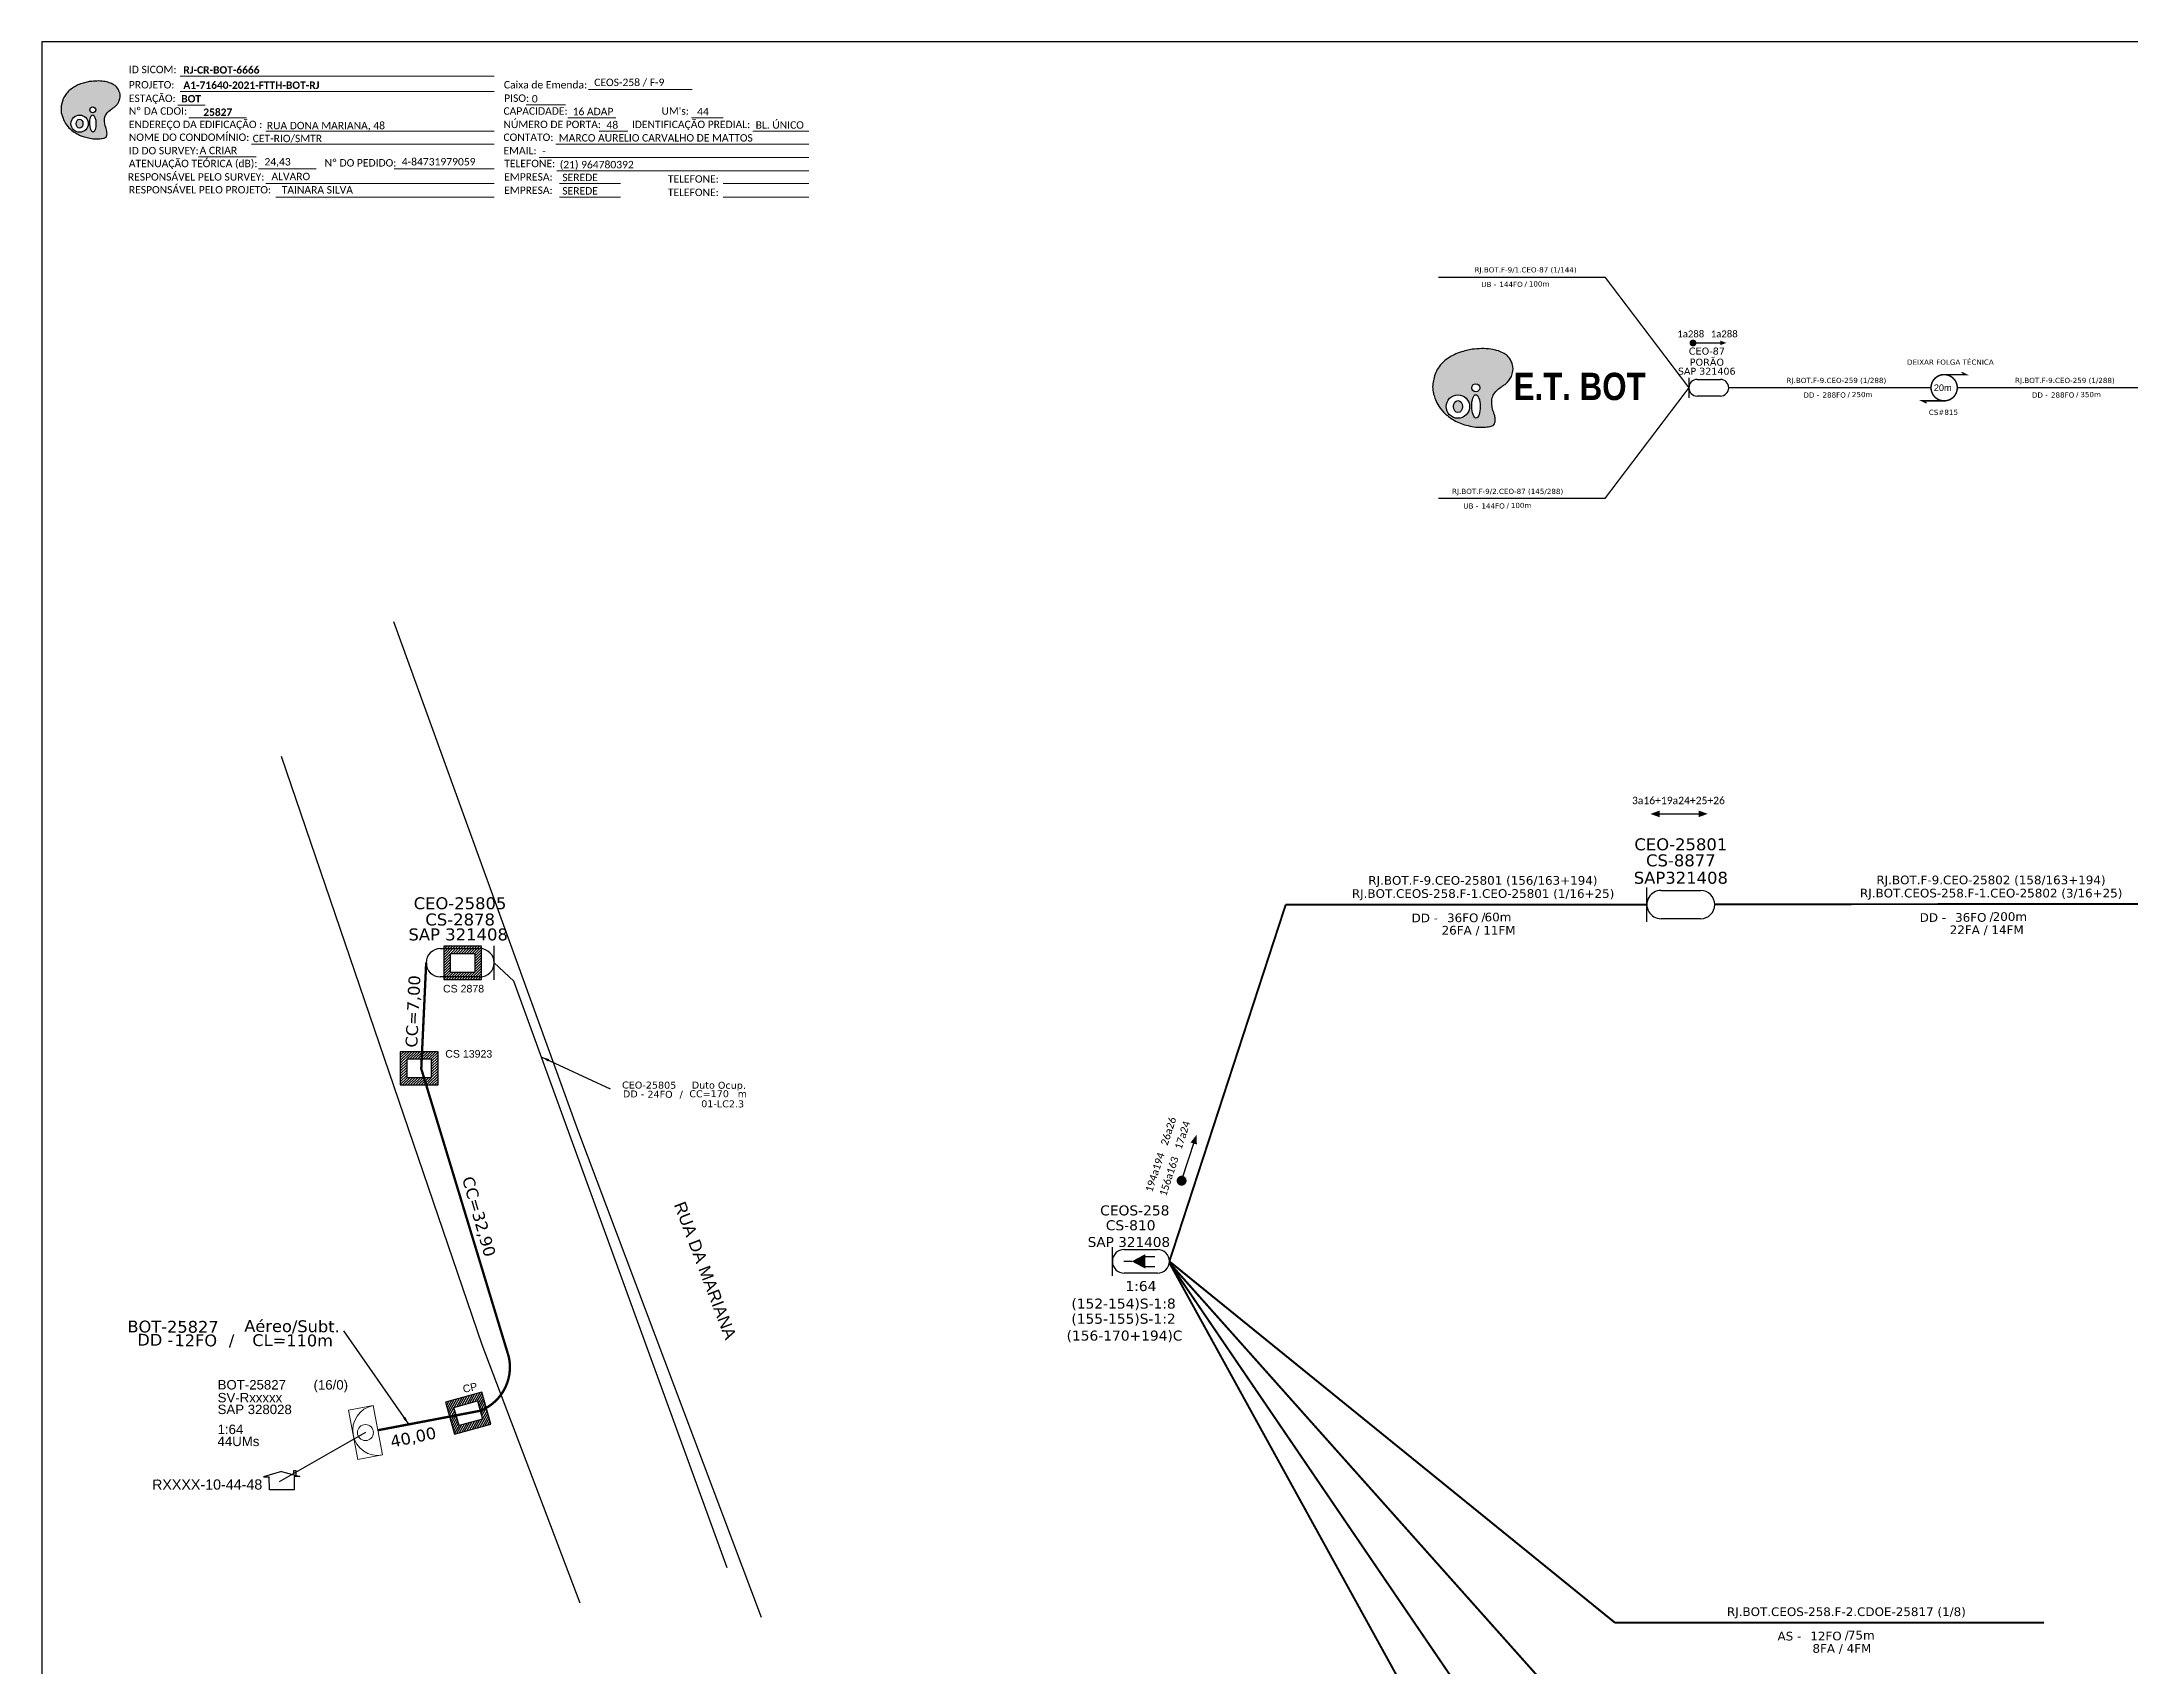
# Model space of a CAD drawing. Extents: x 848 to 2600, y 705 to 1299.
# Drawn here: x 848 to 1353, y 906 to 1299 of the extents above; entities that cross this region are included whole.
import ezdxf
from ezdxf.enums import TextEntityAlignment as Align

# ---------------------------------------------------------------- set-up
doc = ezdxf.new("R2010")
doc.units = 0
for name, color, linetype in [('10.1-Caixas Subterrâneas', 5, 'Continuous'), ('20.4-CEOS', 1, 'Continuous'), ('20.5-CABO AÉREO', 1, 'Continuous'), ('20.5-CEO', 1, 'Continuous'), ('CAP a instalar', 1, 'Continuous'), ('celulas gpon', 7, 'Continuous'), ('E.T.', 7, 'Continuous'), ('label_cabos', 7, 'Continuous'), ('Legenda', 1, 'Continuous'), ('QUADRA', 7, 'Continuous'), ('SETA', 7, 'Continuous'), ('surveys legendas', 7, 'Continuous')]:
    doc.layers.add(name, color=color, linetype=linetype)
for name, color, linetype, lineweight in [("20.0-LEGENDA DOS CDO'S", 1, 'Continuous', 0), ('20.1-CDO_INTERIOR', 1, 'Continuous', 0), ('40.1-ETIQUETAS', 1, 'Continuous', 20), ('Segmento Logradouro Texto', 7, 'Continuous', 0)]:
    doc.layers.add(name, color=color, linetype=linetype, lineweight=lineweight)
doc.layers.add('DROP DE CLIENTE', color=140, linetype='Continuous', plot=False)
doc.layers.add('EXTRA', color=50, linetype='Continuous', plot=False)
doc.styles.add('ARIAL', font='arial.ttf')
doc.styles.add('DIGICADE', font='arial.ttf')
doc.styles.add('siredit', font='verdana.ttf')
doc.styles.get("Standard").update_dxf_attribs({"font": 'arial.ttf'})
doc.styles.add('SWISS BIT', font='swisscb.ttf')
doc.styles.add('WMF-Calibri0', font='calibri.ttf')
doc.styles.add('WMF-Calibri1', font='calibrib.ttf')
doc.linetypes.add('FENCELINE1', pattern='A,0.25,-0.1,[133,ltypeshp.shx,S=0.1,R=0,X=-0.1,Y=0],-0.1,1', length=1.45)
doc.dimstyles.new('CC', dxfattribs={"dimtxt": 1, "dimasz": 2, "dimexe": 0.18, "dimexo": 0.0625, "dimgap": 0.09, "dimtad": 0, "dimdec": 0, "dimrnd": 1, "dimzin": 0, "dimdsep": 46, "dimtxsty": 'siredit', "dimblk": 'NONE', "dimcen": 0, "dimse1": 1, "dimse2": 1, "dimsd1": 1, "dimsd2": 1, "dimclrt": 7, "dimadec": 0, "dimazin": 0, "dimtfac": 1, "dimtdec": 0, "dimtofl": 0, "dimtmove": 0, "dimatfit": 3, "dimfxl": 0, "dimtolj": 1, "dimtzin": 0, "dimarcsym": 0})

# ---------------------------------------------------------------- blocks, each defined once
blk = doc.blocks.new('SURVEY_SURVEY')
for p, q in [((0, 0.0000152), (-0.0000151, 0.0000108)), ((-0.0000151, 0.0000108), (-0.0000104, 0.0000108)), ((-0.0000103, 0), (-0.0000103, 0.0000108)), ((0.0000103, 0), (-0.0000103, 0)), ((0, 0.0000152), (0.0000151, 0.0000108)), ((0.0000101, 0.0000159), (0.0000117, 0.0000159)), ((0.0000101, 0.0000123), (0.0000101, 0.0000159)), ((0.0000151, 0.0000108), (0.0000103, 0.0000108)), ((0.0000103, 0.0000108), (0.0000103, 0)), ((0.0000117, 0.0000159), (0.0000117, 0.0000119))]:
    blk.add_line(p, q)
blk = doc.blocks.new('*X58')
at = {"color": 0, "linetype": 'Continuous'}
for p, q in [((-1.25, 0.34099), (-0.49099, 1.1)), ((-1.25, 0.517767), (-0.667767, 1.1)), ((-1.25, 0.694544), (-0.844544, 1.1)), ((-1.25, 0.87132), (-1.02132, 1.1)), ((-1.25, 1.048097), (-1.198097, 1.1)), ((-1.25, 0.164214), (-0.8035, 0.610714)), ((-1.25, -0.012563), (-0.8035, 0.433937)), ((-1.25, -0.18934), (-0.8035, 0.25716)), ((-1.25, -0.366117), (-0.8035, 0.080383)), ((-0.789214, 0.625), (-0.314214, 1.1)), ((-0.612437, 0.625), (-0.137437, 1.1)), ((-0.43566, 0.625), (0.03934, 1.1)), ((-0.258883, 0.625), (0.216117, 1.1)), ((-0.082107, 0.625), (0.392893, 1.1)), ((0.09467, 0.625), (0.56967, 1.1)), ((0.271447, 0.625), (0.746447, 1.1)), ((0.448223, 0.625), (0.923223, 1.1)), ((0.625, 0.625), (1.1, 1.1)), ((0.801777, 0.625), (1.25, 1.073223)), ((0.8035, 0.449947), (1.25, 0.896447)), ((0.8035, 0.27317), (1.25, 0.71967)), ((0.8035, 0.096393), (1.25, 0.542893)), ((0.8035, -0.080383), (1.25, 0.366117)), ((0.8035, -0.25716), (1.25, 0.18934)), ((0.8035, -0.433937), (1.25, 0.012563)), ((-1.25, -0.542893), (-0.8035, -0.096393)), ((-1.25, -0.71967), (-0.8035, -0.27317)), ((-1.25, -0.896447), (-0.8035, -0.449947)), ((-1.25, -1.073223), (-0.801777, -0.625)), ((-1.1, -1.1), (-0.625, -0.625)), ((-0.923223, -1.1), (-0.448223, -0.625)), ((-0.746447, -1.1), (-0.271447, -0.625)), ((-0.56967, -1.1), (-0.09467, -0.625)), ((-0.392893, -1.1), (0.082107, -0.625)), ((-0.216117, -1.1), (0.258883, -0.625)), ((-0.03934, -1.1), (0.43566, -0.625)), ((0.137437, -1.1), (0.612437, -0.625)), ((0.314214, -1.1), (0.789214, -0.625)), ((0.49099, -1.1), (1.25, -0.34099)), ((0.667767, -1.1), (1.25, -0.517767)), ((0.8035, -0.610714), (1.25, -0.164214)), ((0.844544, -1.1), (1.25, -0.694544)), ((1.02132, -1.1), (1.25, -0.87132)), ((1.198097, -1.1), (1.25, -1.048097))]:
    blk.add_line(p, q, dxfattribs=at)
blk = doc.blocks.new('MANHOLE_MQ')
at = {"color": 0, "linetype": 'Continuous'}
for p, q in [((0.00000623, 0.00000569), (-0.00000627, 0.00000569)), ((-0.00000627, 0.00000569), (-0.00000627, -0.00000531)), ((-0.00000404, 0.00000331), (0.00000399, 0.00000331)), ((-0.00000404, -0.00000294), (-0.00000404, 0.00000331)), ((0.00000399, 0.00000331), (0.00000399, -0.00000294)), ((0.00000623, -0.00000531), (0.00000623, 0.00000569)), ((-0.00000627, -0.00000531), (0.00000623, -0.00000531)), ((0.00000399, -0.00000294), (-0.00000404, -0.00000294)), ((0.00000399, -0.00000294), (0.00000399, -0.00000294))]:
    blk.add_line(p, q, dxfattribs=at)
at = {"color": 0, "linetype": 'Continuous', "xscale": 5e-06, "yscale": 5e-06, "zscale": 1e-05}
blk.add_blockref('*X58', (-0.00000002, 0.00000019), dxfattribs=at)
blk = doc.blocks.new('ETIQUETA_RS5F')
at = {"layer": '40.1-ETIQUETAS', "color": 0, "style": 'siredit'}
blk.add_text('/', height=1.5, dxfattribs=at).set_placement((1.58, -1.95), align=Align.MIDDLE_RIGHT)
for tag, p in [('ETIQUETA_R_PRIMARIA', (1.21, 4.1)), ('ETIQUETA_R_SECUNDARIA', (1.21, 2.1)), ('F_ATIVAS/F_MORTAS', (1.14, -4.24))]:
    blk.add_attdef(tag, text='', height=1.5, dxfattribs=at).set_placement(p, align=Align.MIDDLE_CENTER)
for tag, p in [('TIPO_CABO', (-6.58, -2.12)), ('CAP_CABO', (0.4, -2.09))]:
    blk.add_attdef(tag, text='', height=1.5, dxfattribs=at).set_placement(p, align=Align.MIDDLE_RIGHT)
blk.add_attdef('METROS', text='', height=1.5, dxfattribs=at).set_placement((2.14, -1.95), align=Align.MIDDLE_LEFT)
for tag, p in [('FUSÃO_1', (0.85, -8.39)), ('FUSÃO_2', (0.85, -10.6)), ('FUSÃO_3', (0.85, -12.93)), ('FUSÃO_4', (0.85, -15.14)), ('FUSÃO_5', (0.85, -17.16))]:
    blk.add_attdef(tag, text='', height=1.5, dxfattribs=at).set_placement(p, align=Align.CENTER)
blk = doc.blocks.new('OI')
h = blk.add_hatch(color=40)
edge = h.paths.add_edge_path()
edge.add_spline(control_points=[(4.35, -0.67), (3.92, -0.99), (3.26, -1.5), (2.81, -2.59), (2.9, -3.5), (3.06, -4.27), (3.31, -4.85), (3.37, -5.39), (3.4, -5.88), (3.2, -6.4), (2.54, -6.61), (1.65, -6.63), (0.55, -6.67), (-0.56, -6.42), (-1.61, -6.14), (-2.77, -5.61), (-3.92, -4.77), (-4.89, -3.7), (-5.34, -2.65), (-5.6, -1.94), (-5.85, -0.96), (-5.71, 0.47), (-5.1, 2.02), (-4.14, 3.02), (-3.3, 3.61), (-2.37, 4.16), (-1.36, 4.44), (-0.56, 4.7), (0.79, 4.85), (2.24, 4.97), (3.79, 4.57), (4.67, 4.21), (5.44, 3.65), (5.76, 2.99), (6.03, 2.21), (6.01, 1.46), (5.72, 0.64), (5.31, 0.08), (4.88, -0.38), (4.51, -0.55), (4.35, -0.67)], knot_values=[0, 0, 0, 0, 1.60434, 2.417191, 3.427595, 4.282808, 4.776746, 5.304182, 5.888771, 6.258406, 6.858137, 7.79129, 8.986195, 10.124242, 11.187857, 12.242908, 13.953784, 15.414161, 16.515391, 17.349188, 17.675853, 19.552021, 21.515531, 22.568638, 23.63245, 24.621084, 25.782718, 26.745347, 27.142653, 29.870543, 31.004649, 31.921532, 32.709589, 33.801391, 34.042471, 35.192333, 35.971461, 36.628871, 37.254359, 37.836911, 37.836911, 37.836911, 37.836911], degree=3, periodic=0)
h.paths.add_polyline_path([(1.13, -0.87, -1), (-0.04, -0.87, -1)], flags=16)
edge = h.paths.add_edge_path(flags=16)
edge.add_ellipse((0.56, -3.59), major_axis=(-0.02, 1.71), ratio=0.361305, start_angle=0, end_angle=360)
h.paths.add_polyline_path([(-0.36, -3.62, -1), (-3.8, -3.62, -1)], flags=16)
edge = h.paths.add_edge_path(flags=0)
edge.add_ellipse((-2.08, -3.62), major_axis=(0, 0.885), ratio=0.758294, start_angle=0, end_angle=360)
at = {"color": 40}
for centre, radius in [((-2.08, -3.62), 1.72), ((0.54, -0.87), 0.587)]:
    blk.add_circle(centre, radius, dxfattribs=at)
blk.add_ellipse((-2.08, -3.62), major_axis=(0, 0.885), ratio=0.758294, start_param=-3.141592653589792, end_param=3.141592653589792, dxfattribs=at)
blk.add_ellipse((0.56, -3.59), major_axis=(-0.02, 1.71), ratio=0.361305, dxfattribs=at)
at = {"color": 40, "start_tangent": (-0.800898, -0.598801), "end_tangent": (-0.800898, -0.598801)}
blk.add_spline([(4.35, -0.67), (3.2, -1.78), (2.9, -2.54), (2.92, -3.55), (3.12, -4.38), (3.28, -4.85), (3.37, -5.37), (3.35, -5.95), (3.2, -6.29), (2.66, -6.55), (1.73, -6.63), (0.54, -6.62), (-0.58, -6.41), (-1.6, -6.11), (-2.56, -5.67), (-3.95, -4.67), (-4.89, -3.56), (-5.37, -2.56), (-5.64, -1.78), (-5.72, -1.46), (-5.63, 0.42), (-4.84, 2.22), (-4.13, 2.99), (-3.27, 3.62), (-2.4, 4.09), (-1.3, 4.47), (-0.37, 4.72), (0.02, 4.77), (2.75, 4.8), (3.85, 4.53), (4.69, 4.16), (5.31, 3.68), (5.85, 2.73), (5.93, 2.5), (5.94, 1.35), (5.67, 0.62), (5.29, 0.08), (4.84, -0.36), (4.35, -0.67)], degree=3, dxfattribs=at)
blk = doc.blocks.new('LEGENDA DOS CABOS')
at = {"layer": 'EXTRA', "color": 0, "style": 'siredit'}
for tag, p in [('ID', (4.6, 0.97)), ('XX', (9.03, 0.97))]:
    blk.add_attdef(tag, text='', height=0.48, rotation=359.69, dxfattribs=at).set_placement(p, align=Align.MIDDLE_CENTER)
at = {"layer": 'Legenda', "color": 0, "style": 'siredit'}
for tag, p in [('TIPO_CABO', (1.31, 0)), ('CABO', (4.69, -0.05)), ('/', (6.81, -0.05)), ('METROS', (10.03, -0.05))]:
    blk.add_attdef(tag, text='', height=0.8, rotation=359.69, dxfattribs=at).set_placement(p, align=Align.MIDDLE_CENTER)
blk = doc.blocks.new('_None')
blk = doc.blocks.new('CEOS_UN_SC')
at = {"layer": '20.4-CEOS', "color": 0}
for p, q in [((-9.11, 2.39), (-2.39, 2.39)), ((-2.39, -2.39), (-9.11, -2.39))]:
    blk.add_line(p, q, dxfattribs=at)
for points in [[(-11.5, -2.89), (-11.5, 2.89)], [(-7.6, 0), (-9.22, 0)], [(-4.96, 0.95), (-2.92, 0.95)], [(-4.96, -1.04), (-2.92, -1.04)]]:
    blk.add_lwpolyline(points, dxfattribs=at)
blk.add_lwpolyline([(-7.6, 0, 0, 2.95, 0), (-4.83, 0, 2.95, 2.95, 0)], format="xyseb", dxfattribs=at)
for centre, start, end in [((-9.11, 0), 90, 270), ((-2.39, 0), 270, 90)]:
    blk.add_arc(centre, 2.39, start, end, dxfattribs=at)
at = {"layer": '20.4-CEOS', "color": 7, "style": 'siredit'}
for tag, height, p in [('NOME?', 2.03, (-5.75, 10.27)), ('TIPO?', 2, (-8.17, 3.89)), ('LOCAL?', 2.03, (-5.75, 7.27))]:
    blk.add_attdef(tag, text='', height=height, dxfattribs=at).set_placement(p, align=Align.MIDDLE_CENTER)
for tag, p in [('RACIO_SPLITAGEM', (-5.75, -3.97)), ('FIBRAS_RESERVA', (-5.75, -7.51))]:
    blk.add_attdef(tag, text='', height=2.03, dxfattribs=at).set_placement(p, align=Align.TOP_CENTER)
blk = doc.blocks.new('Inst CB DT OCUP CFOA-SM-DD-G-24')
at = {"layer": 'label_cabos', "color": 0, "style": 'siredit'}
for tag, flags, p in [('ID_ATIVIDADE', 3, (1.31, 2.67)), ('FATOR', 1, (11.56, 2.55))]:
    blk.add_attdef(tag, text='', height=1, rotation=359.69, dxfattribs=dict(at, flags=flags)).set_placement(p, align=Align.MIDDLE_CENTER)
for tag, p in [('TIPO_CABO', (1.11, 0)), ('DESTINO_CABO', (3.13, 1.26)), ('CABO', (4.69, -0.05)), ('/', (7.71, -0.05)), ('LANCE', (10.41, 0.02)), ('TIPO_CABO', (13.11, 1.24)), ('UND', (16.46, 0)), ('FID', (13.65, -1.41))]:
    blk.add_attdef(tag, text='', height=1, rotation=359.69, dxfattribs=at).set_placement(p, align=Align.MIDDLE_CENTER)
blk.add_attdef('QTDE', (11.93, -0.45), '', height=1, rotation=359.69, dxfattribs=at)

msp = doc.modelspace()

# ---------------------------------------------------------------- linework, layer by layer
msp.add_lwpolyline([(847.98, 705.02), (1686.54, 705.02), (1686.54, 1299.02), (847.98, 1299.02), (847.98, 705.02)])
at = {"color": 7, "lineweight": 0}
for points in [[(881.45, 1290.67), (957.42, 1290.67)], [(880.93, 1283.7), (887.48, 1283.7)], [(881.45, 1286.98), (957.42, 1286.98)], [(965.22, 1283.75), (974.7, 1283.75)], [(980.26, 1287.47), (1005.39, 1287.47)], [(883.59, 1280.63), (897.54, 1280.63)], [(975.27, 1280.63), (986.88, 1280.63)], [(1005.21, 1280.63), (1012.87, 1280.63)], [(898.75, 1274.28), (957.42, 1274.28)], [(902.16, 1277.4), (957.42, 1277.4)], [(972.38, 1274.28), (1033.61, 1274.28)], [(982.85, 1277.4), (989.8, 1277.4)], [(1020.02, 1277.4), (1033.58, 1277.4)], [(885.91, 1271.22), (899.86, 1271.22)], [(968.34, 1271.05), (1033.61, 1271.05)], [(900.45, 1268.25), (914.39, 1268.25)], [(902.16, 1264.7), (957.42, 1264.7)], [(933.28, 1268.26), (957.43, 1268.26)], [(972.63, 1267.81), (1033.61, 1267.81)], [(973.24, 1264.7), (988.04, 1264.7)], [(1012.84, 1264.7), (1033.61, 1264.7)], [(904.65, 1261.46), (957.42, 1261.46)], [(973.24, 1261.46), (988.04, 1261.46)], [(1012.84, 1261.46), (1033.61, 1261.46)]]:
    msp.add_lwpolyline(points, dxfattribs=at)
at = {"color": 0}
for points, const_width in [([(1247.14, 1226.16, 1), (1247.97, 1226.16, 1)], 0.832), ([(1308.33, 1218.5, 1.000012), (1308.33, 1212.15, 0.999978)], 0.353), ([(1123.62, 1022.9, 1), (1123.99, 1024.04, 1)], 1.2)]:
    msp.add_lwpolyline(points, format="xyb", close=True, dxfattribs=dict(at, const_width=const_width))
at = {"color": 0, "const_width": 0.331}
for points in [[(1308.33, 1218.5), (1313.62, 1218.5), (1312.57, 1219.03)], [(1308.33, 1212.15), (1303.04, 1212.15), (1304.1, 1211.62)]]:
    msp.add_lwpolyline(points, dxfattribs=at)
at = {"layer": '20.1-CDO_INTERIOR', "color": 1, "lineweight": 18}
msp.add_lwpolyline([(924.46, 956), (922.19, 967.94), (928.16, 969.07), (930.43, 957.13)], close=True, dxfattribs=at)
msp.add_circle((926.31, 962.53), 1.94, dxfattribs=at)
msp.add_arc((929.3, 963.1), 6.08, 100.7823, 280.7823, dxfattribs=at)
at = {"layer": '20.5-CABO AÉREO', "color": 7, "ltscale": 50, "const_width": 0.336}
for points in [[(1185.9, 1242.06), (1226.28, 1242.06), (1246.56, 1215.32)], [(1185.9, 1188.59), (1226.28, 1188.59), (1246.56, 1215.32)]]:
    msp.add_lwpolyline(points, dxfattribs=at)
at = {"layer": '20.5-CABO AÉREO', "color": 0, "ltscale": 50, "const_width": 0.336}
msp.add_lwpolyline([(1256.22, 1215.32), (1305.16, 1215.32)], dxfattribs=at)
at = {"layer": '20.5-CABO AÉREO', "color": 5, "ltscale": 50, "const_width": 0.336}
msp.add_lwpolyline([(1311.51, 1215.32), (1360.44, 1215.32)], dxfattribs=at)
at = {"layer": '20.5-CEO', "color": 0}
for p, q in [((1248.56, 1217.33), (1254.19, 1217.33)), ((1254.19, 1213.32), (1248.56, 1213.32))]:
    msp.add_line(p, q, dxfattribs=at)
at = {"layer": '20.5-CEO', "color": 5}
for p, q in [((944.42, 1079.62), (954.02, 1079.62)), ((954.02, 1072.78), (944.42, 1072.78))]:
    msp.add_line(p, q, dxfattribs=at)
at = {"layer": '20.5-CEO', "color": 0}
msp.add_lwpolyline([(1246.56, 1217.74), (1246.56, 1212.9)], dxfattribs=at)
at = {"layer": '20.5-CEO', "color": 5}
msp.add_lwpolyline([(957.44, 1072.07), (957.44, 1080.33)], dxfattribs=at)
at = {"layer": '20.5-CEO', "color": 0}
for centre, start, end in [((1248.56, 1215.32), 90, 270), ((1254.19, 1215.32), 270, 90)]:
    msp.add_arc(centre, 2.01, start, end, dxfattribs=at)
at = {"layer": '20.5-CEO', "color": 5}
for centre, start, end in [((944.42, 1076.2), 90, 270), ((954.02, 1076.2), 270, 90)]:
    msp.add_arc(centre, 3.42, start, end, dxfattribs=at)
at = {"layer": 'CAP a instalar', "color": 0, "linetype": 'Continuous'}
for p, q in [((1236.4, 1086.14), (1236.4, 1094.39)), ((1239.81, 1093.68), (1249.4, 1093.69)), ((1249.4, 1086.85), (1239.82, 1086.85))]:
    msp.add_line(p, q, dxfattribs=at)
at = {"layer": 'CAP a instalar', "color": 5, "linetype": 'FENCELINE1', "ltscale": 6, "const_width": 0.48}
for points in [[(1120.85, 1003.96), (1149, 1090.26)], [(1149, 1090.26), (1236.4, 1090.26)], [(1252.82, 1090.37), (1359.86, 1090.39)]]:
    msp.add_lwpolyline(points, dxfattribs=at)
at = {"layer": 'CAP a instalar', "color": 1, "const_width": 0.572}
for points in [[(941, 1076.2), (939.81, 1050.56), (960.99, 980.87)], [(954.13, 967.82), (929.3, 963.1)]]:
    msp.add_lwpolyline(points, dxfattribs=at)
at = {"layer": 'CAP a instalar', "color": 7, "ltscale": 5}
msp.add_lwpolyline([(1013.83, 929.79), (962.18, 1071.74), (957.44, 1076.2)], dxfattribs=at)
at = {"layer": 'CAP a instalar', "color": 0, "linetype": 'FENCELINE1', "ltscale": 6, "const_width": 0.48}
for points in [[(1120.83, 1003.62), (1242.06, 783.61)], [(1242.06, 825.6), (1120.83, 1003.62)], [(1242.06, 867.59), (1120.83, 1003.62)], [(1228.7, 916.51), (1120.85, 1003.96)], [(1228.7, 916.51), (1332.52, 916.51)]]:
    msp.add_lwpolyline(points, dxfattribs=at)
at = {"layer": 'CAP a instalar', "color": 1, "const_width": 0.572}
msp.add_lwpolyline([(954.14, 967.83, 0.368095), (960.99, 980.87, 1.498848)], format="xyb", dxfattribs=at)
at = {"layer": 'CAP a instalar', "color": 0, "linetype": 'Continuous'}
for centre, start_param, end_param in [((1239.81, 1090.27), 6.283185, 9.424778), ((1249.4, 1090.27), 3.141593, 6.283185)]:
    msp.add_ellipse(centre, major_axis=(0, 3.42), ratio=1, start_param=start_param, end_param=end_param, dxfattribs=at)
at = {"layer": 'DROP DE CLIENTE'}
msp.add_lwpolyline([(926.31, 962.53), (905.4, 950.64)], dxfattribs=at)
at = {"layer": 'QUADRA', "color": 4}
for points in [[(933.1, 1158.74), (977.62, 1035.87), (977.62, 1035.87), (1022.09, 917.88)], [(933.1, 1158.74), (977.62, 1035.87), (977.62, 1035.87), (1022.09, 917.88)], [(978.23, 921.24), (954.54, 983.76), (905.96, 1126.08)], [(978.23, 921.24), (954.54, 983.76), (905.96, 1126.08)]]:
    msp.add_lwpolyline(points, dxfattribs=at)
at = {"layer": 'SETA', "color": 0}
for points in [[(1247.55, 1226.16), (1254.7, 1226.16)], [(1239.45, 1112.21), (1249.76, 1112.21)], [(1123.8, 1023.47), (1127.01, 1033.26)]]:
    msp.add_lwpolyline(points, dxfattribs=at)
for points in [[(1254.13, 1226.73), (1255.65, 1226.17), (1254.13, 1225.62)], [(1239.45, 1113.01), (1237.26, 1112.21), (1239.45, 1111.41)], [(1248.93, 1113.03), (1251.12, 1112.23), (1248.93, 1111.43)], [(1125.98, 1032.73), (1127.42, 1034.57), (1127.5, 1032.23)]]:
    msp.add_solid(points, dxfattribs=at)

# ---------------------------------------------------------------- block references
at = {"color": 7, "xscale": 1.213923925163967, "yscale": 1.213923925163967, "zscale": 1.213923925163967, "rotation": 0.1532896023949059}
msp.add_blockref('OI', (859.65, 1283.61), dxfattribs=at)
at = {"color": 0, "lineweight": 0}
ref = msp.add_blockref('Inst CB DT OCUP CFOA-SM-DD-G-24', (989.67, 1044.46), dxfattribs=dict(at, xscale=1.690000000000055, yscale=1.689999999999998, zscale=1.69))
ref.add_attrib('DESTINO_CABO', 'CEO-25805', dxfattribs={"layer": 'label_cabos', "color": 0, "height": 1.69, "rotation": 359.69, "style": 'siredit'}).set_placement((994.96, 1046.6), align=Align.MIDDLE_CENTER)
ref.add_attrib('TIPO_CABO', 'Duto Ocup.', dxfattribs={"layer": 'label_cabos', "color": 0, "height": 1.69, "rotation": 359.69, "style": 'siredit'}).set_placement((1011.82, 1046.57), align=Align.MIDDLE_CENTER)
ref.add_attrib('/', '/', dxfattribs={"layer": 'label_cabos', "color": 0, "height": 1.69, "rotation": 359.69, "style": 'siredit'}).set_placement((1002.71, 1044.38), align=Align.MIDDLE_CENTER)
ref.add_attrib('FID', '01-LC2.3', dxfattribs={"layer": 'label_cabos', "color": 0, "height": 1.69, "rotation": 359.69, "style": 'siredit'}).set_placement((1012.74, 1042.07), align=Align.MIDDLE_CENTER)
ref.add_attrib('LANCE', 'CC=', dxfattribs={"layer": 'label_cabos', "color": 0, "height": 1.69, "rotation": 359.69, "style": 'siredit'}).set_placement((1007.26, 1044.5), align=Align.MIDDLE_CENTER)
ref.add_attrib('UND', 'm', dxfattribs={"layer": 'label_cabos', "color": 0, "height": 1.69, "rotation": 359.69, "style": 'siredit'}).set_placement((1017.5, 1044.47), align=Align.MIDDLE_CENTER)
ref.add_attrib('CABO', '24FO', dxfattribs={"layer": 'label_cabos', "color": 0, "height": 1.69, "rotation": 359.69, "style": 'siredit'}).set_placement((997.59, 1044.38), align=Align.MIDDLE_CENTER)
ref.add_attrib('TIPO_CABO', 'DD - ', dxfattribs={"layer": 'label_cabos', "color": 0, "height": 1.69, "rotation": 359.69, "style": 'siredit'}).set_placement((991.55, 1044.46), align=Align.MIDDLE_CENTER)
ref.add_attrib('QTDE', '170', (1009.83, 1043.69), dxfattribs={"layer": 'label_cabos', "color": 0, "height": 1.69, "rotation": 359.69, "style": 'siredit'})
at = {"layer": '10.1-Caixas Subterrâneas', "color": 30, "yscale": 731672.8378827403, "zscale": 731672.8378827403}
for p, xscale, rotation in [((949.83, 1076.3), 731672.8378827403, 180.0000000000624), ((939.29, 1050.8), 731672.8378827403, 180.0000000000624), ((951.11, 967.35), 731672.8378827401, 195.5255184349642)]:
    msp.add_blockref('MANHOLE_MQ', p, dxfattribs=dict(at, xscale=xscale, rotation=rotation))
at = {"layer": '20.4-CEOS', "color": 5}
ref = msp.add_blockref('CEOS_UN_SC', (1120.85, 1003.96), dxfattribs=dict(at, xscale=1.199999999999989, yscale=1.199999999999989, zscale=1.2))
ref.add_attrib('NOME?', 'CEOS-258', dxfattribs={"color": 7, "height": 2.433, "style": 'siredit'}).set_placement((1112.48, 1016.29), align=Align.MIDDLE_CENTER)
ref.add_attrib('LOCAL?', 'CS-810', dxfattribs={"color": 7, "height": 2.433, "style": 'siredit'}).set_placement((1111.47, 1012.69), align=Align.MIDDLE_CENTER)
ref.add_attrib('TIPO?', 'SAP 321408', dxfattribs={"color": 7, "height": 2.4, "style": 'siredit'}).set_placement((1111.05, 1008.64), align=Align.MIDDLE_CENTER)
ref.add_attrib('RACIO_SPLITAGEM', '1:64', dxfattribs={"color": 7, "height": 2.433, "style": 'siredit'}).set_placement((1113.95, 999.2), align=Align.TOP_CENTER)
ref.add_attrib('FIBRAS_RESERVA', '(152-154)S-1:8', dxfattribs={"color": 7, "height": 2.433, "style": 'siredit'}).set_placement((1109.76, 994.96), align=Align.TOP_CENTER)
at = {"layer": '40.1-ETIQUETAS', "color": 0}
ref = msp.add_blockref('ETIQUETA_RS5F', (1206.05, 1242.08), dxfattribs=dict(at, xscale=0.8400000000000603, yscale=0.8400000000000034, zscale=0.84))
ref.add_attrib('ETIQUETA_R_SECUNDARIA', 'RJ.BOT.F-9/1.CEO-87 (1/144)', dxfattribs={"color": 0, "height": 1.26, "style": 'siredit'}).set_placement((1207.04, 1243.85), align=Align.MIDDLE_CENTER)
ref.add_attrib('TIPO_CABO', 'UB - ', dxfattribs={"color": 0, "height": 1.26, "style": 'siredit'}).set_placement((1200.49, 1240.31), align=Align.MIDDLE_RIGHT)
ref.add_attrib('CAP_CABO', '144FO', dxfattribs={"color": 0, "height": 1.26, "style": 'siredit'}).set_placement((1206.35, 1240.33), align=Align.MIDDLE_RIGHT)
ref.add_attrib('METROS', '100m', dxfattribs={"color": 0, "height": 1.26, "style": 'siredit'}).set_placement((1207.82, 1240.44), align=Align.MIDDLE_LEFT)
ref = msp.add_blockref('ETIQUETA_RS5F', (1201.7, 1188.48), dxfattribs=dict(at, xscale=0.8400000000000603, yscale=0.8400000000000034, zscale=0.84))
ref.add_attrib('ETIQUETA_R_SECUNDARIA', 'RJ.BOT.F-9/2.CEO-87 (145/288)', dxfattribs={"color": 0, "height": 1.26, "style": 'siredit'}).set_placement((1202.69, 1190.25), align=Align.MIDDLE_CENTER)
ref.add_attrib('TIPO_CABO', 'UB - ', dxfattribs={"color": 0, "height": 1.26, "style": 'siredit'}).set_placement((1196.14, 1186.71), align=Align.MIDDLE_RIGHT)
ref.add_attrib('CAP_CABO', '144FO', dxfattribs={"color": 0, "height": 1.26, "style": 'siredit'}).set_placement((1202.01, 1186.72), align=Align.MIDDLE_RIGHT)
ref.add_attrib('METROS', '100m', dxfattribs={"color": 0, "height": 1.26, "style": 'siredit'}).set_placement((1203.47, 1186.84), align=Align.MIDDLE_LEFT)
at = {"layer": 'CAP a instalar', "color": 0, "linetype": 'FENCELINE1', "ltscale": 7}
ref = msp.add_blockref('ETIQUETA_RS5F', (1195.11, 1090.01), dxfattribs=dict(at, xscale=1.399679981999725, yscale=1.399679981999725, zscale=1.399679981999725))
ref.add_attrib('ETIQUETA_R_PRIMARIA', 'RJ.BOT.F-9.CEO-25801 (156/163+194)', dxfattribs={"layer": '40.1-ETIQUETAS', "color": 1, "height": 2.0995, "style": 'siredit'}).set_placement((1196.71, 1096.13), align=Align.MIDDLE_CENTER)
ref.add_attrib('ETIQUETA_R_SECUNDARIA', 'RJ.BOT.CEOS-258.F-1.CEO-25801 (1/16+25)', dxfattribs={"layer": '40.1-ETIQUETAS', "color": 0, "height": 2.0995, "style": 'siredit'}).set_placement((1196.76, 1092.95), align=Align.MIDDLE_CENTER)
ref.add_attrib('TIPO_CABO', 'DD -', dxfattribs={"layer": '40.1-ETIQUETAS', "color": 0, "height": 2.1, "style": 'siredit'}).set_placement((1185.85, 1087.05), align=Align.MIDDLE_RIGHT)
ref.add_attrib('CAP_CABO', '36FO', dxfattribs={"layer": '40.1-ETIQUETAS', "color": 0, "height": 2.1, "style": 'siredit'}).set_placement((1195.62, 1087.08), align=Align.MIDDLE_RIGHT)
ref.add_attrib('METROS', '60m', dxfattribs={"layer": '40.1-ETIQUETAS', "color": 0, "height": 2.1, "style": 'siredit'}).set_placement((1197.12, 1087.27), align=Align.MIDDLE_LEFT)
ref.add_attrib('F_ATIVAS/F_MORTAS', '26FA / 11FM', dxfattribs={"layer": '40.1-ETIQUETAS', "color": 0, "height": 2.0995, "style": 'siredit'}).set_placement((1195.67, 1084.07), align=Align.MIDDLE_CENTER)
ref = msp.add_blockref('ETIQUETA_RS5F', (1318.06, 1090.11), dxfattribs=dict(at, xscale=1.399679981999725, yscale=1.399679981999725, zscale=1.399679981999725))
ref.add_attrib('ETIQUETA_R_PRIMARIA', 'RJ.BOT.F-9.CEO-25802 (158/163+194)', dxfattribs={"layer": '40.1-ETIQUETAS', "height": 2.0995, "style": 'siredit'}).set_placement((1319.66, 1096.24), align=Align.MIDDLE_CENTER)
ref.add_attrib('ETIQUETA_R_SECUNDARIA', 'RJ.BOT.CEOS-258.F-1.CEO-25802 (3/16+25)', dxfattribs={"layer": '40.1-ETIQUETAS', "color": 0, "height": 2.0995, "style": 'siredit'}).set_placement((1319.71, 1093.06), align=Align.MIDDLE_CENTER)
ref.add_attrib('TIPO_CABO', 'DD -', dxfattribs={"layer": '40.1-ETIQUETAS', "color": 0, "height": 2.1, "style": 'siredit'}).set_placement((1308.8, 1087.15), align=Align.MIDDLE_RIGHT)
ref.add_attrib('CAP_CABO', '36FO', dxfattribs={"layer": '40.1-ETIQUETAS', "color": 0, "height": 2.1, "style": 'siredit'}).set_placement((1318.57, 1087.18), align=Align.MIDDLE_RIGHT)
ref.add_attrib('METROS', '200m', dxfattribs={"layer": '40.1-ETIQUETAS', "color": 0, "height": 2.1, "style": 'siredit'}).set_placement((1320.07, 1087.38), align=Align.MIDDLE_LEFT)
ref.add_attrib('F_ATIVAS/F_MORTAS', '22FA / 14FM', dxfattribs={"layer": '40.1-ETIQUETAS', "color": 0, "height": 2.0995, "style": 'siredit'}).set_placement((1318.62, 1084.17), align=Align.MIDDLE_CENTER)
ref = msp.add_blockref('ETIQUETA_RS5F', (1283.02, 916.25), dxfattribs=dict(at, xscale=1.399679981999725, yscale=1.399679981999725, zscale=1.399679981999725))
ref.add_attrib('ETIQUETA_R_SECUNDARIA', 'RJ.BOT.CEOS-258.F-2.CDOE-25817 (1/8)', dxfattribs={"layer": '40.1-ETIQUETAS', "color": 0, "height": 2.0995, "style": 'siredit'}).set_placement((1284.67, 919.2), align=Align.MIDDLE_CENTER)
ref.add_attrib('TIPO_CABO', 'AS -', dxfattribs={"layer": '40.1-ETIQUETAS', "color": 0, "height": 2.1, "style": 'siredit'}).set_placement((1273.76, 913.29), align=Align.MIDDLE_RIGHT)
ref.add_attrib('CAP_CABO', '12FO', dxfattribs={"layer": '40.1-ETIQUETAS', "color": 0, "height": 2.1, "style": 'siredit'}).set_placement((1283.53, 913.32), align=Align.MIDDLE_RIGHT)
ref.add_attrib('METROS', '75m', dxfattribs={"layer": '40.1-ETIQUETAS', "color": 0, "height": 2.1, "style": 'siredit'}).set_placement((1285.03, 913.52), align=Align.MIDDLE_LEFT)
ref.add_attrib('F_ATIVAS/F_MORTAS', '8FA / 4FM', dxfattribs={"layer": '40.1-ETIQUETAS', "color": 0, "height": 2.1, "style": 'siredit'}).set_placement((1283.58, 910.31), align=Align.MIDDLE_CENTER)
at = {"layer": 'E.T.', "color": 7, "xscale": 1.650842696677273, "yscale": 1.650842683571653, "zscale": 1.650842682450008}
msp.add_blockref('OI', (1194.1, 1216.74), dxfattribs=at)
at = {"layer": 'label_cabos', "color": 0, "lineweight": 0}
ref = msp.add_blockref('LEGENDA DOS CABOS', (867.61, 983.49), dxfattribs=dict(at, xscale=2.859995753504222, yscale=2.859995753504279, zscale=2.85999575350426))
ref.add_attrib('ID', 'BOT-25827', dxfattribs={"color": 0, "height": 2.86, "rotation": 359.69, "style": 'siredit'}).set_placement((879.74, 988.15), align=Align.MIDDLE_CENTER)
ref.add_attrib('CABO', '12FO', dxfattribs={"color": 0, "height": 2.86, "rotation": 359.69, "style": 'siredit'}).set_placement((885.24, 984.85), align=Align.MIDDLE_CENTER)
ref.add_attrib('METROS', 'CL=110m', dxfattribs={"color": 0, "height": 2.86, "rotation": 359.69, "style": 'siredit'}).set_placement((908.68, 984.85), align=Align.MIDDLE_CENTER)
ref.add_attrib('XX', 'Aéreo/Subt.', dxfattribs={"color": 0, "height": 2.86, "rotation": 359.69, "style": 'siredit'}).set_placement((908.53, 988.28), align=Align.MIDDLE_CENTER)
ref.add_attrib('/', '/', dxfattribs={"color": 0, "height": 2.86, "rotation": 359.69, "style": 'siredit'}).set_placement((893.9, 984.85), align=Align.MIDDLE_CENTER)
ref.add_attrib('TIPO_CABO', 'DD -', dxfattribs={"color": 0, "height": 2.86, "rotation": 359.69, "style": 'siredit'}).set_placement((875.45, 984.98), align=Align.MIDDLE_CENTER)
at = {"layer": 'surveys legendas', "color": 0, "xscale": 292863.5651588363, "yscale": 292863.5651588363, "zscale": 292863.5651588363, "rotation": 0.6776211545382639}
msp.add_blockref('SURVEY_SURVEY', (906.07, 948.68), dxfattribs=at)

# ---------------------------------------------------------------- texts
at = {"color": 7, "lineweight": 0, "style": 'WMF-Calibri0'}
for s, height, p in [('PROJETO:', 1.793, (869.05, 1287.73)), ('ID SICOM:', 1.793, (869.05, 1291.42)), ('Caixa de Emenda:', 1.7927, (959.8, 1287.73)), ('ESTAÇÃO:', 1.793, (869.05, 1284.45)), ('PISO:', 1.793, (959.87, 1284.49)), ('Nº DA CDOI:', 1.7927, (869.05, 1281.38)), ('ENDEREÇO DA EDIFICAÇÃO :', 1.7927, (869.05, 1278.14)), ('CAPACIDADE:', 1.7927, (959.7, 1281.38)), ('NÚMERO DE PORTA:', 1.7927, (959.7, 1278.14)), ('IDENTIFICAÇÃO PREDIAL:', 1.7927, (990.78, 1278.14)), ("UM's:", 1.793, (997.94, 1281.38)), ('NOME DO CONDOMÍNIO:', 1.7927, (869.05, 1275.03)), ('ID DO SURVEY:', 1.7927, (869.05, 1271.79)), ('CONTATO:', 1.793, (959.7, 1275.03)), ('EMAIL:', 1.793, (959.7, 1271.79)), ('ATENUAÇÃO TEÓRICA (dB):', 1.7927, (869.05, 1268.68)), ('Nº DO PEDIDO:', 1.7927, (916.42, 1268.84)), ('TELEFONE:', 1.793, (959.88, 1268.68)), ('RESPONSÁVEL PELO SURVEY:', 1.7927, (868.81, 1265.44)), ('RESPONSÁVEL PELO PROJETO:', 1.7927, (869.05, 1262.33)), ('EMPRESA:', 1.793, (959.88, 1265.44)), ('EMPRESA:', 1.793, (959.88, 1262.21)), ('TELEFONE:', 1.793, (999.48, 1264.94)), ('TELEFONE:', 1.793, (999.48, 1261.7))]:
    msp.add_text(s, height=height, dxfattribs=at).set_placement(p)
at = {"color": 7}
for s, height, style, p in [('A1-71640-2021-FTTH-BOT-RJ', 1.7927, 'WMF-Calibri1', (882.24, 1287.63)), ('RJ-CR-BOT-6666', 1.7927, 'WMF-Calibri1', (882.24, 1291.32)), ('CEOS-258 / F-9', 1.7927, 'WMF-Calibri0', (981.66, 1288.31)), ('BOT', 1.793, 'WMF-Calibri1', (881.73, 1284.35)), ('0', 1.79, 'WMF-Calibri0', (966.57, 1284.34)), ('RUA DONA MARIANA, 48', 1.7927, 'WMF-Calibri0', (902.43, 1277.86)), ('16 ADAP', 1.793, 'WMF-Calibri0', (976.44, 1281.25)), ('48', 1.793, 'WMF-Calibri0', (984.63, 1278)), ('44', 1.793, 'WMF-Calibri0', (1006.56, 1281.23)), ('BL. ÚNICO', 1.793, 'WMF-Calibri0', (1020.73, 1278)), ('A CRIAR', 1.793, 'WMF-Calibri0', (886.18, 1271.83)), ('CET-RIO/SMTR', 1.7927, 'WMF-Calibri0', (899.02, 1274.74)), ('MARCO AURELIO CARVALHO DE MATTOS', 1.7927, 'WMF-Calibri0', (973.09, 1274.88)), ('24,43', 1.793, 'WMF-Calibri0', (901.85, 1269.09)), ('4-84731979059', 1.7927, 'WMF-Calibri0', (935.09, 1269.1)), ('-', 1.79, 'WMF-Calibri0', (969.05, 1271.65)), ('(21) 964780392', 1.7927, 'WMF-Calibri0', (973.33, 1268.41)), ('ALVARO', 1.793, 'WMF-Calibri0', (903.56, 1265.54)), ('TAINARA SILVA', 1.7927, 'WMF-Calibri0', (906.05, 1262.3)), ('SEREDE', 1.793, 'WMF-Calibri0', (973.94, 1265.3)), ('SEREDE', 1.793, 'WMF-Calibri0', (973.94, 1262.06))]:
    msp.add_text(s, height=height, dxfattribs=dict(at, style=style)).set_placement(p)
at = {"color": 7, "style": 'WMF-Calibri1'}
msp.add_text('25827', height=1.793, dxfattribs=at).set_placement((890.57, 1281.09), align=Align.CENTER)
at = {"color": 0}
msp.add_text('20m', height=1.588, dxfattribs=at).set_placement((1305.83, 1214.53))
at = {"color": 5, "insert": (1247.02, 1228.34), "char_height": 1.6632, "width": 21.0884, "attachment_point": 5}
msp.add_mtext('{\\fCalibri|b0|i0|c0|p34;\\C7;1a288}', dxfattribs=at)
at = {"color": 0, "attachment_point": 5}
for s, insert, char_height, width in [('{\\fCalibri|b0|i0|c0|p34;\\C7;1a288}', (1255.11, 1228.34), 1.6632, 21.0884), ('{\\fCalibri|b0|i0|c0|p34;3a16+19a24+25\\C1;+26}', (1244.03, 1115.46), 1.7973, 30.3856)]:
    msp.add_mtext(s, dxfattribs=dict(at, insert=insert, char_height=char_height, width=width))
at = {"color": 1, "char_height": 1.7973, "width": 30.3856, "attachment_point": 5, "rotation": 71.8546}
for s, insert in [('{\\fCalibri|b0|i0|c0|p34;26a26}', (1120.62, 1035.45)), ('{\\fCalibri|b0|i0|c0|p34;194a194}', (1117.36, 1025.5))]:
    msp.add_mtext(s, dxfattribs=dict(at, insert=insert))
at = {"color": 0, "char_height": 1.7973, "width": 30.3856, "attachment_point": 5, "rotation": 71.8546}
for s, insert in [('\\fCalibri|b0|i0|c0|p34;17a24', (1124, 1034.48)), ('\\fCalibri|b0|i0|c0|p34;156a163', (1120.74, 1024.54))]:
    msp.add_mtext(s, dxfattribs=dict(at, insert=insert))
at = {"layer": '10.1-Caixas Subterrâneas', "color": 30, "style": 'ARIAL'}
for s, p in [('CS 2878', (945.07, 1069.02)), ('CS 13923', (945.62, 1053.25))]:
    msp.add_text(s, height=1.83, dxfattribs=at).set_placement(p)
msp.add_text('CP', height=1.83, rotation=12.0812, dxfattribs=at).set_placement((950.07, 972.14))
at = {"layer": "20.0-LEGENDA DOS CDO'S", "color": 1, "style": 'ARIAL'}
for s, p in [('SV-Rxxxxx', (890.54, 969.84)), ('BOT-25827', (890.54, 972.96)), ('SAP 328028', (890.53, 967.01)), ('44UMs', (890.51, 959.27)), ('1:64', (890.52, 962.17))]:
    msp.add_text(s, height=2.288, rotation=359.9724, dxfattribs=at).set_placement(p)
msp.add_text('            (16/0)', height=2.288, rotation=359.9724, dxfattribs=at).set_placement((912.59, 972.94), align=Align.CENTER)
at = {"layer": '20.4-CEOS', "color": 7, "style": 'siredit'}
for s, p in [('CEO-87', (1250.91, 1224.19)), ('PORÃO', (1250.91, 1221.5))]:
    msp.add_text(s, height=1.703, dxfattribs=at).set_placement(p, align=Align.MIDDLE_CENTER)
at = {"layer": '20.4-CEOS', "color": 0, "style": 'siredit'}
msp.add_text('SAP 321406', height=1.68, dxfattribs=at).set_placement((1250.87, 1219.32), align=Align.MIDDLE_CENTER)
at = {"layer": '20.4-CEOS', "color": 5, "style": 'siredit'}
msp.add_text('CEO-25805', height=2.888, dxfattribs=at).set_placement((949.19, 1092.04), align=Align.TOP_CENTER)
at = {"layer": '20.4-CEOS', "color": 0, "style": 'siredit'}
for tag, text, p in [('CEO-25801', 'CEOSXXX', (1244.61, 1106.31)), ('CS-8877', 'CS-XXXX', (1244.61, 1102.43)), ('SAP321408', 'SAP 321406', (1244.61, 1098.22))]:
    msp.add_attdef(tag, text=text, height=2.896, rotation=0.0129, dxfattribs=at).set_placement(p, align=Align.TOP_CENTER)
msp.add_attdef('(155-155)S-1:2', text='(XX)R', height=2.433, dxfattribs=at).set_placement((1109.74, 991.3), align=Align.TOP_CENTER)
at = {"layer": '20.4-CEOS', "color": 1, "style": 'siredit'}
msp.add_attdef('(156-170+194)C', text='(XX)R', height=2.433, dxfattribs=at).set_placement((1109.99, 987.22), align=Align.TOP_CENTER)
at = {"layer": '20.5-CEO', "color": 5, "style": 'siredit'}
for s, p in [('CS-2878', (949.22, 1088.12)), ('SAP 321408', (948.74, 1084.51))]:
    msp.add_text(s, height=2.899, dxfattribs=at).set_placement(p, align=Align.TOP_CENTER)
at = {"layer": '40.1-ETIQUETAS', "color": 0, "style": 'siredit'}
for s, p in [('DEIXAR FOLGA TÉCNICA', (1309.84, 1221.51)), ('RJ.BOT.F-9.CEO-259 (1/288)', (1282.25, 1217.09)), ('CS#815', (1308.15, 1209.37))]:
    msp.add_text(s, height=1.26, dxfattribs=at).set_placement(p, align=Align.MIDDLE_CENTER)
for s, p in [('DD - ', (1278.67, 1213.55)), ('288FO', (1284.54, 1213.57)), ('/', (1285.53, 1213.68)), ('DD - ', (1333.96, 1213.55))]:
    msp.add_text(s, height=1.26, dxfattribs=at).set_placement(p, align=Align.MIDDLE_RIGHT)
msp.add_text('250m', height=1.26, dxfattribs=at).set_placement((1286, 1213.68), align=Align.MIDDLE_LEFT)
at = {"layer": '40.1-ETIQUETAS', "color": 5, "style": 'siredit'}
msp.add_text('RJ.BOT.F-9.CEO-259 (1/288)', height=1.26, dxfattribs=at).set_placement((1337.54, 1217.09), align=Align.MIDDLE_CENTER)
for s, p in [('288FO', (1339.83, 1213.57)), ('/', (1340.82, 1213.68))]:
    msp.add_text(s, height=1.26, dxfattribs=at).set_placement(p, align=Align.MIDDLE_RIGHT)
msp.add_text('350m', height=1.26, dxfattribs=at).set_placement((1341.29, 1213.68), align=Align.MIDDLE_LEFT)
at = {"layer": 'celulas gpon', "style": 'siredit'}
for s, rotation, p in [('CC=7,00', 87.3936, (938.82, 1055.63)), ('CC=32,90', 286.032, (949.66, 1024.02)), ('40,00', 11.7981, (932.66, 958.89))]:
    msp.add_text(s, height=2.86, rotation=rotation, dxfattribs=at).set_placement(p)
at = {"layer": 'E.T.', "color": 40, "style": 'SWISS BIT'}
msp.add_text('E.T. BOT', height=6.603, dxfattribs=at).set_placement((1220.12, 1212.34), align=Align.CENTER)
at = {"layer": 'Segmento Logradouro Texto', "linetype": 'Continuous', "insert": (1003.62, 1018.74), "char_height": 2.9286, "width": 36.0626, "attachment_point": 1, "rotation": 290.8622, "style": 'DIGICADE'}
msp.add_mtext('\\fArial|b0|i0|c0|p34;\\W1.0000000000;\\T1.0000000000;\\o\\lRUA DA MARIANA', dxfattribs=at)
at = {"layer": 'surveys legendas', "color": 0, "style": 'ARIAL'}
msp.add_text('RXXXX-10-44-48', height=2.471, rotation=0.0924, dxfattribs=at).set_placement((874.67, 948.71))

# ---------------------------------------------------------------- leaders
at = {"layer": 'label_cabos'}
for points in [[(968.84, 1053.43), (985.49, 1045.67)], [(936.81, 964.53), (921.05, 987.12)]]:
    msp.add_leader(points, dimstyle='CC', override={"dimgap": 0.09, "dimtad": 0}, dxfattribs=at)

doc.saveas('drawing.dxf')
